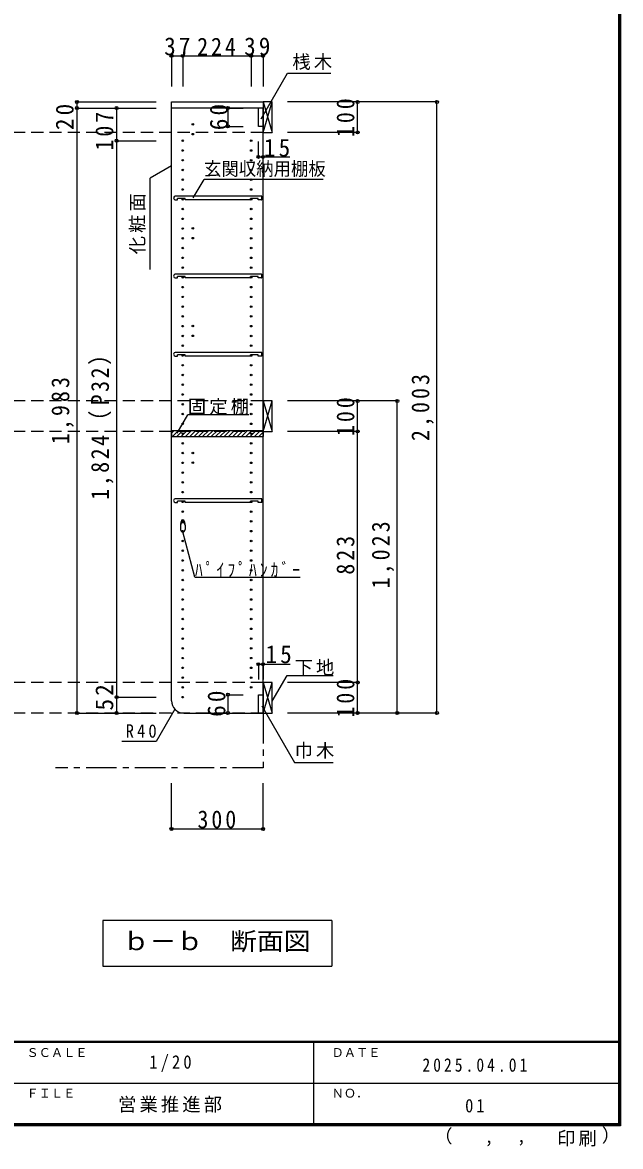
# Model space of a CAD drawing. Units: millimetres at full size, sheet at 1:20. Extents: x -3922 to 3878, y -2932 to 2722.
# Drawn here: x 1918 to 3878, y -2932 to 752 of the extents above; entities that cross this region are included whole.
import ezdxf
from ezdxf.enums import TextEntityAlignment as Align

# ---------------------------------------------------------------- set-up
doc = ezdxf.new("R2010")
doc.units = ezdxf.units.MM
doc.header["$LTSCALE"] = 20
doc.header["$PDMODE"] = 32
doc.header["$PDSIZE"] = 10
doc.linetypes.add('CHAIN1', pattern=[8, 5, -1, 1, -1])
doc.linetypes.add('DASHED2', pattern=[3, 2, -1])
for name, color, linetype in [('0-2_本体', 2, 'Continuous'), ('0-3_固定棚', 3, 'Continuous'), ('0-4_可動棚', 3, 'Continuous'), ('0-5', 4, 'Continuous'), ('0-6_ﾊﾟｲﾌﾟﾊﾝｶﾞｰ', 4, 'Continuous'), ('0-7_桟木・巾木', 2, 'Continuous'), ('0-8_引き出し', 3, 'Continuous'), ('0-A_文字', 7, 'Continuous'), ('0-B_寸法', 7, 'Continuous'), ('0-C_ハッチ', 4, 'Continuous'), ('F-1_枠', 6, 'Continuous'), ('F-A_文字', 7, 'Continuous')]:
    doc.layers.add(name, color=color, linetype=linetype)
doc.styles.add('ＭＳ ゴシック', font='')
doc.styles.get('ＭＳ ゴシック').set_extended_font_data('MS Gothic')

# ---------------------------------------------------------------- blocks, each defined once
blk = doc.blocks.new('玄関収納用棚')
at = {"layer": '0-4_可動棚', "color": 2}
for p, q in [((132.93, 8.05), (-149.57, 8.05)), ((-142.57, -3.95), (-142.57, 0.35)), ((-117.57, 0.35), (-142.57, 0.35)), ((-117.57, -3.95), (-117.57, 0.35)), ((96.43, -3.95), (96.43, 0.35)), ((134.43, -2.45), (134.43, 6.55)), ((-149.57, -3.95), (-142.57, -3.95)), ((96.43, -3.95), (-117.57, -3.95)), ((132.93, -3.95), (121.43, -3.95))]:
    blk.add_line(p, q, dxfattribs=at)
blk.add_lwpolyline([(121.43, -3.95), (121.43, 0.35), (96.43, 0.35)], dxfattribs=at)
for centre, radius, start, end in [((-149.57, 2.05), 6, 90, 180), ((-149.57, 2.05), 6, 180, 270), ((132.93, 6.55), 1.5, 0, 90), ((132.93, -2.45), 1.5, 270, 0)]:
    blk.add_arc(centre, radius, start, end, dxfattribs=at)

msp = doc.modelspace()

# ---------------------------------------------------------------- linework, layer by layer
at = {"layer": '0-2_本体'}
for p, q in [((2406.47, 491.73), (2706.47, 491.73)), ((2406.47, 471.73), (2406.47, 491.73)), ((2706.47, 491.73), (2706.47, 471.73)), ((2706.47, 471.73), (2406.47, 471.73))]:
    msp.add_line(p, q, dxfattribs=at)
at = {"layer": '0-3_固定棚', "color": 2}
for p, q in [((2406.47, -585.27), (2406.47, -605.27)), ((2406.47, -585.27), (2706.47, -585.27)), ((2706.47, -585.27), (2706.47, -605.27)), ((2406.47, -605.27), (2706.47, -605.27))]:
    msp.add_line(p, q, dxfattribs=at)
at = {"layer": '0-5', "color": 3}
for p, q in [((2706.47, 471.73), (2406.47, 471.73)), ((2406.47, -1471.27), (2406.47, 471.73)), ((2706.47, -1511.27), (2706.47, 471.73)), ((2446.47, -1511.27), (2706.47, -1511.27))]:
    msp.add_line(p, q, dxfattribs=at)
at = {"layer": '0-5'}
for centre in [(2476.47, 418.23), (2476.47, 386.23), (2443.47, 364.73), (2443.47, 332.73), (2667.47, 364.73), (2667.47, 332.73), (2443.47, 300.73), (2667.47, 300.73), (2443.47, 268.73), (2667.47, 268.73), (2443.47, 236.73), (2667.47, 236.73), (2443.47, 204.73), (2667.47, 204.73), (2443.47, 172.73), (2667.47, 172.73), (2443.47, 140.73), (2443.47, 108.73), (2667.47, 140.73), (2667.47, 108.73), (2443.47, 76.73), (2476.47, 77.23), (2667.47, 76.73), (2443.47, 44.73), (2476.47, 45.23), (2667.47, 44.73), (2443.47, 12.73), (2667.47, 12.73), (2443.47, -19.27), (2667.47, -19.27), (2443.47, -51.27), (2667.47, -51.27), (2443.47, -83.27), (2667.47, -83.27), (2443.47, -115.27), (2443.47, -147.27), (2667.47, -115.27), (2667.47, -147.27), (2443.47, -179.27), (2667.47, -179.27), (2443.47, -211.27), (2667.47, -211.27), (2443.47, -243.27), (2476.47, -242.77), (2667.47, -243.27), (2443.47, -275.27), (2476.47, -274.77), (2667.47, -275.27), (2443.47, -307.27), (2667.47, -307.27), (2443.47, -339.27), (2667.47, -339.27), (2443.47, -371.27), (2443.47, -403.27), (2667.47, -371.27), (2667.47, -403.27), (2443.47, -435.27), (2667.47, -435.27), (2443.47, -467.27), (2667.47, -467.27), (2443.47, -499.27), (2667.47, -499.27), (2443.47, -531.27), (2667.47, -531.27), (2443.47, -563.27), (2667.47, -563.27), (2443.47, -595.27), (2443.47, -627.27), (2667.47, -595.27), (2667.47, -627.27), (2443.47, -659.27), (2476.47, -658.77), (2667.47, -659.27), (2443.47, -691.27), (2476.47, -690.77), (2667.47, -691.27), (2443.47, -723.27), (2667.47, -723.27), (2443.47, -755.27), (2667.47, -755.27), (2443.47, -787.27), (2667.47, -787.27), (2443.47, -819.27), (2667.47, -819.27), (2443.47, -851.27), (2443.47, -883.27), (2667.47, -851.27), (2667.47, -883.27), (2443.47, -915.27), (2667.47, -915.27), (2443.47, -947.27), (2667.47, -947.27), (2443.47, -979.27), (2667.47, -979.27), (2443.47, -1011.27), (2667.47, -1011.27), (2443.47, -1043.27), (2667.47, -1043.27), (2443.47, -1075.27), (2443.47, -1107.27), (2667.47, -1075.27), (2667.47, -1107.27), (2443.47, -1139.27), (2667.47, -1139.27), (2443.47, -1171.27), (2667.47, -1171.27), (2443.47, -1203.27), (2667.47, -1203.27), (2443.47, -1235.27), (2667.47, -1235.27), (2443.47, -1267.27), (2667.47, -1267.27), (2443.47, -1299.27), (2667.47, -1299.27), (2443.47, -1331.27), (2443.47, -1363.27), (2667.47, -1331.27), (2667.47, -1363.27), (2443.47, -1395.27), (2667.47, -1395.27), (2443.47, -1427.27), (2667.47, -1427.27), (2443.47, -1459.27)]:
    msp.add_circle(centre, 2.5, dxfattribs=at)
at = {"layer": '0-5', "color": 3}
msp.add_arc((2446.47, -1471.27), 40, 180, 270, dxfattribs=at)
at = {"layer": '0-6_ﾊﾟｲﾌﾟﾊﾝｶﾞｰ', "color": 2}
for p, q in [((2435.97, -895.27), (2435.97, -910.27)), ((2450.97, -895.27), (2450.97, -910.27))]:
    msp.add_line(p, q, dxfattribs=at)
at = {"layer": '0-6_ﾊﾟｲﾌﾟﾊﾝｶﾞｰ', "color": 7}
for centre, radius, start, end in [((2482.07, -896.78), 46.13, 162.96035, 178.115), ((2443.47, -883.27), 5.5, 0, 180), ((2404.86, -896.78), 46.13, 1.885, 17.03965)]:
    msp.add_arc(centre, radius, start, end, dxfattribs=at)
at = {"layer": '0-6_ﾊﾟｲﾌﾟﾊﾝｶﾞｰ', "color": 2}
for centre, start, end in [((2443.47, -895.27), 0, 180), ((2443.47, -910.27), 180, 0)]:
    msp.add_arc(centre, 7.5, start, end, dxfattribs=at)
at = {"layer": '0-7_桟木・巾木'}
for p, q in [((2706.47, 471.73), (2691.47, 471.73)), ((2691.47, 411.73), (2691.47, 471.73)), ((2706.47, 471.73), (2706.47, 430.73)), ((2691.47, -1451.27), (2706.47, -1451.27)), ((2706.47, -1451.27), (2706.47, -1511.27))]:
    msp.add_line(p, q, dxfattribs=at)
for points in [[(2706.47, 411.73), (2694.97, 411.73), (2691.47, 411.73)], [(2706.47, -1511.27), (2691.47, -1511.27), (2691.47, -1451.27)]]:
    msp.add_lwpolyline(points, dxfattribs=at)
at = {"layer": '0-8_引き出し'}
for p, q in [((2706.47, 491.73), (2706.47, 391.73)), ((2736.47, 491.73), (2706.47, 491.73)), ((2736.47, 391.73), (2736.47, 491.73)), ((2706.47, 391.73), (2736.47, 391.73)), ((2706.47, -488.27), (2706.47, -588.27)), ((2736.47, -488.27), (2706.47, -488.27)), ((2736.47, -588.27), (2736.47, -488.27)), ((2706.47, -588.27), (2736.47, -588.27)), ((2706.47, -1411.27), (2706.47, -1511.27)), ((2736.47, -1411.27), (2706.47, -1411.27)), ((2736.47, -1511.27), (2736.47, -1411.27)), ((2706.47, -1511.27), (2736.47, -1511.27))]:
    msp.add_line(p, q, dxfattribs=at)
at = {"layer": '0-8_引き出し', "color": 7}
for p, q in [((2706.47, 391.73), (2736.47, 491.73)), ((2706.47, 491.73), (2736.47, 391.73)), ((2706.47, -588.27), (2736.47, -488.27)), ((2706.47, -488.27), (2736.47, -588.27)), ((2706.47, -1511.27), (2736.47, -1411.27)), ((2706.47, -1411.27), (2736.47, -1511.27))]:
    msp.add_line(p, q, dxfattribs=at)
at = {"layer": '0-A_文字'}
for p, q in [((2699.8, 436.27), (2786.47, 586.39)), ((2786.47, 586.39), (2928.7, 586.39)), ((2406.47, 282.66), (2336.47, 242.25)), ((2336.47, -57.75), (2336.47, 242.25)), ((2477.97, 176.93), (2512.98, 237.59)), ((2902.98, 237.59), (2512.98, 237.59)), ((2425.02, -594.33), (2460.04, -533.68)), ((2660.04, -533.68), (2460.04, -533.68)), ((2483.21, -1066.07), (2443.47, -917.77)), ((2483.21, -1066.07), (2828.21, -1066.07)), ((2736.47, -1472.95), (2785.24, -1388.48)), ((2785.24, -1388.48), (2935.77, -1388.48)), ((2931.47, -2191.27), (2931.47, -2341.27)), ((2181.47, -2341.27), (2931.47, -2341.27))]:
    msp.add_line(p, q, dxfattribs=at)
for points in [[(2417.62, -1498.98), (2356.47, -1604.9), (2243.92, -1604.9)], [(2702.66, -1487.54), (2809.74, -1673.01), (2935.77, -1673.01)], [(2931.47, -2191.27), (2181.47, -2191.27), (2181.47, -2341.27)]]:
    msp.add_lwpolyline(points, dxfattribs=at)
at = {"layer": '0-A_文字', "linetype": 'CHAIN1'}
msp.add_lwpolyline([(2706.47, -1511.27), (2706.47, -1691.27), (2026.47, -1691.27)], dxfattribs=at)
at = {"layer": '0-B_寸法', "color": 4}
for p, q in [((2406.47, 642.73), (2706.47, 642.73)), ((2406.47, 642.73), (2406.47, 542.73)), ((2443.47, 642.73), (2443.47, 542.73)), ((2667.47, 642.73), (2667.47, 542.73)), ((2706.47, 642.73), (2706.47, 542.73)), ((2096.47, 491.73), (2096.47, 471.73)), ((2096.47, 491.73), (2356.47, 491.73)), ((3016.47, 491.73), (2786.47, 491.73)), ((3276.47, 491.73), (2786.47, 491.73)), ((3016.47, 391.73), (3016.47, 491.73)), ((3276.47, -1511.27), (3276.47, 491.73)), ((2096.47, 471.73), (2356.47, 471.73)), ((2096.47, 471.73), (2096.47, -1511.27)), ((2226.47, 471.73), (2356.47, 471.73)), ((2226.47, 471.73), (2226.47, 364.73)), ((2591.47, 471.73), (2591.47, 411.73)), ((2591.47, 471.73), (2641.47, 471.73)), ((2591.47, 411.73), (2641.47, 411.73)), ((3016.47, 391.73), (2786.47, 391.73)), ((2226.47, 364.73), (2356.47, 364.73)), ((2226.47, 364.73), (2226.47, -1459.27)), ((2691.47, 311.73), (2691.47, 361.73)), ((2706.47, 311.73), (2706.47, 361.73)), ((2691.47, 311.73), (2794.43, 311.73)), ((3016.47, -488.27), (2786.47, -488.27)), ((3016.47, -588.27), (3016.47, -488.27)), ((3146.47, -488.27), (3016.47, -488.27)), ((3146.47, -1511.27), (3146.47, -488.27)), ((3016.47, -588.27), (2786.47, -588.27)), ((3016.47, -1411.27), (3016.47, -588.27)), ((2691.47, -1351.27), (2691.47, -1401.27)), ((2691.47, -1351.27), (2794.93, -1351.27)), ((2706.47, -1351.27), (2706.47, -1401.27)), ((3016.47, -1411.27), (2786.47, -1411.27)), ((3016.47, -1511.27), (3016.47, -1411.27)), ((2226.47, -1459.27), (2356.47, -1459.27)), ((2226.47, -1459.27), (2226.47, -1511.27)), ((2591.47, -1451.27), (2591.47, -1511.27)), ((2591.47, -1451.27), (2641.47, -1451.27)), ((2096.47, -1511.27), (2356.47, -1511.27)), ((2226.47, -1511.27), (2356.47, -1511.27)), ((2591.47, -1511.27), (2641.47, -1511.27)), ((3016.47, -1511.27), (2786.47, -1511.27)), ((3276.47, -1511.27), (2786.47, -1511.27)), ((3146.47, -1511.27), (3016.47, -1511.27)), ((2406.47, -1891.27), (2406.47, -1741.27)), ((2706.47, -1891.27), (2706.47, -1741.27)), ((2406.47, -1891.27), (2706.47, -1891.27))]:
    msp.add_line(p, q, dxfattribs=at)
at = {"layer": '0-B_寸法', "color": 4, "linetype": 'DASHED2'}
for p, q in [((2706.47, 391.73), (-2756.53, 391.73)), ((2706.47, -488.27), (-2756.53, -488.27)), ((2706.47, -588.27), (-2756.53, -588.27)), ((2706.47, -1411.27), (-2756.53, -1411.27)), ((2706.47, -1511.27), (-2756.53, -1511.27))]:
    msp.add_line(p, q, dxfattribs=at)
at = {"layer": '0-B_寸法'}
for p in [(2406.47, 642.73), (2443.47, 642.73), (2667.47, 642.73), (2706.47, 642.73), (2096.47, 491.73), (3016.47, 491.73), (3276.47, 491.73), (2096.47, 471.73), (2226.47, 471.73), (2591.47, 471.73), (2591.47, 411.73), (2226.47, 364.73), (3016.47, 391.73), (2691.47, 311.73), (2706.47, 311.73), (3016.47, -488.27), (3146.47, -488.27), (3016.47, -588.27), (2691.47, -1351.27), (2706.47, -1351.27), (3016.47, -1411.27), (2226.47, -1459.27), (2591.47, -1451.27), (2096.47, -1511.27), (2226.47, -1511.27), (2591.47, -1511.27), (3016.47, -1511.27), (3146.47, -1511.27), (3276.47, -1511.27), (2406.47, -1891.27), (2706.47, -1891.27)]:
    msp.add_point(p, dxfattribs=at)
at = {"layer": '0-C_ハッチ'}
for p, q in [((2406.47, -594.22), (2415.42, -585.27)), ((2409.56, -605.27), (2429.56, -585.27)), ((2423.7, -605.27), (2443.7, -585.27)), ((2437.84, -605.27), (2457.84, -585.27)), ((2451.99, -605.27), (2471.99, -585.27)), ((2466.13, -605.27), (2486.13, -585.27)), ((2480.27, -605.27), (2500.27, -585.27)), ((2494.41, -605.27), (2514.41, -585.27)), ((2508.55, -605.27), (2528.55, -585.27)), ((2522.7, -605.27), (2542.7, -585.27)), ((2536.84, -605.27), (2556.84, -585.27)), ((2550.98, -605.27), (2570.98, -585.27)), ((2565.12, -605.27), (2585.12, -585.27)), ((2579.26, -605.27), (2599.26, -585.27)), ((2593.41, -605.27), (2613.41, -585.27)), ((2607.55, -605.27), (2627.55, -585.27)), ((2621.69, -605.27), (2641.69, -585.27)), ((2635.83, -605.27), (2655.83, -585.27)), ((2649.97, -605.27), (2669.97, -585.27)), ((2664.12, -605.27), (2684.12, -585.27)), ((2678.26, -605.27), (2698.26, -585.27)), ((2692.4, -605.27), (2706.47, -591.2))]:
    msp.add_line(p, q, dxfattribs=at)
at = {"layer": 'F-1_枠'}
for p, q in [((3871.3, 2722.29), (3871.3, -2864.37)), ((3874.63, 2722.29), (3874.63, -2864.37)), ((3877.97, 2722.29), (3877.97, -2864.37)), ((3877.97, -2587.71), (-3922.03, -2587.71)), ((3877.97, -2591.04), (-3922.03, -2591.04)), ((2871.3, -2591.04), (2871.3, -2857.71)), ((-22.03, -2724.37), (3871.3, -2724.38)), ((3877.97, -2857.71), (-3922.03, -2857.71)), ((3877.97, -2861.04), (-3922.03, -2861.04)), ((3877.97, -2864.37), (-3922.03, -2864.37))]:
    msp.add_line(p, q, dxfattribs=at)

# ---------------------------------------------------------------- block references
at = {"layer": '0-4_可動棚'}
for p in [(2568.54, 174.88), (2568.54, -81.12), (2568.54, -337.12), (2568.54, -817.12)]:
    msp.add_blockref('玄関収納用棚', p, dxfattribs=at)

# ---------------------------------------------------------------- texts
at = {"layer": '0-A_文字', "style": 'ＭＳ ゴシック'}
for s, height, width, p in [('玄関収納用棚板', 43.99, 0.95, (2512.98, 237.59)), ('ｂ－ｂ\u3000断面図', 58.65, 1.1, (2246.47, -2306.27))]:
    msp.add_text(s, height=height, dxfattribs=dict(at, width=width)).set_placement(p, align=Align.BOTTOM_LEFT)
at = {"layer": '0-A_文字', "char_height": 43.99, "attachment_point": 7, "style": 'ＭＳ ゴシック'}
for s, insert in [('\\T1.17;桟木', (2802.67, 596.6)), ('\\T1.17;固定棚', (2460.04, -533.68)), ('\\T1.39;\\W0.85;ﾊﾟｲﾌﾟﾊﾝｶﾞｰ', (2483.21, -1066.07)), ('\\T1.17;下地', (2809.74, -1388.48)), ('\\T1.38;\\W0.9;R40', (2256.47, -1592.95)), ('\\T1.17;巾木', (2809.74, -1661.06))]:
    msp.add_mtext(s, dxfattribs=dict(at, insert=insert))
at = {"layer": '0-A_文字', "insert": (2321.47, -7.75), "char_height": 43.99, "attachment_point": 7, "rotation": 90, "style": 'ＭＳ ゴシック'}
msp.add_mtext('\\T1.17;化粧面', dxfattribs=at)
at = {"layer": '0-B_寸法', "char_height": 58.65, "attachment_point": 7, "style": 'ＭＳ ゴシック'}
for s, insert in [('\\T1.27;\\W0.95;37', (2382.47, 643.94)), ('\\T1.27;\\W0.9;224', (2490.47, 643.94)), ('\\T1.27;\\W0.95;39', (2644.47, 643.94)), ('\\T1.27;\\W0.95;15', (2709.36, 311.73)), ('\\T1.27;\\W0.95;15', (2714.38, -1348.8)), ('\\T1.27;\\W0.9;300', (2491.47, -1890.06))]:
    msp.add_mtext(s, dxfattribs=dict(at, insert=insert))
at = {"layer": '0-B_寸法', "char_height": 58.65, "attachment_point": 7, "rotation": 90, "style": 'ＭＳ ゴシック'}
for s, insert in [('\\T1.27;\\W0.95;20', (2086.47, 399.6)), ('\\T1.27;\\W0.95;60', (2591.47, 399.23)), ('\\T1.27;\\W0.9;100', (3006.47, 376.73)), ('\\T1.27;\\W0.9;107', (2216.47, 332.42)), ('\\T1.23;\\W0.9;1,824（P32）', (2216.47, -812.27)), ('\\T1.28;\\W0.9;2,003', (3266.47, -619.77)), ('\\T1.28;\\W0.9;1,983', (2086.47, -629.77)), ('\\T1.27;\\W0.9;100', (3006.47, -603.27)), ('\\T1.28;\\W0.9;1,023', (3136.47, -1102.77)), ('\\T1.27;\\W0.9;823', (3006.47, -1057.77)), ('\\T1.27;\\W0.95;52', (2216.47, -1503)), ('\\T1.27;\\W0.9;100', (3006.47, -1526.27)), ('\\T1.27;\\W0.95;60', (2583.86, -1523.77))]:
    msp.add_mtext(s, dxfattribs=dict(at, insert=insert))
at = {"layer": 'F-A_文字', "style": 'ＭＳ ゴシック'}
for s, height, p in [('ＳＣＡＬＥ', 29.33, (1931.3, -2647.71)), ('ＤＡＴＥ', 29.33, (2931.3, -2647.71)), ('ＦＩＬＥ', 29.33, (1931.3, -2781.04)), ('ＮＯ．', 29.33, (2931.3, -2781.04)), ('（', 43.99, (3267.32, -2933.25)), ('）', 43.99, (3816.9, -2930.46)), (',', 43.99, (3538.1, -2931.39)), (',', 43.99, (3432.15, -2933.25))]:
    msp.add_text(s, height=height, dxfattribs=at).set_placement(p, align=Align.BOTTOM_LEFT)
at = {"layer": 'F-A_文字', "char_height": 43.99, "attachment_point": 7, "style": 'ＭＳ ゴシック'}
for s, insert in [('\\T1.38;\\W0.9;1/20', (2333.8, -2687.71)), ('\\T1.39;\\W0.85;2025.04.01', (3228.8, -2687.71)), ('\\T1.17;営業推進部', (2231.3, -2821.04)), ('\\T1.36;\\W0.9;01', (3368.8, -2821.04)), ('\\T1.17;印刷', (3670.07, -2932.32))]:
    msp.add_mtext(s, dxfattribs=dict(at, insert=insert))

doc.saveas('drawing.dxf')
